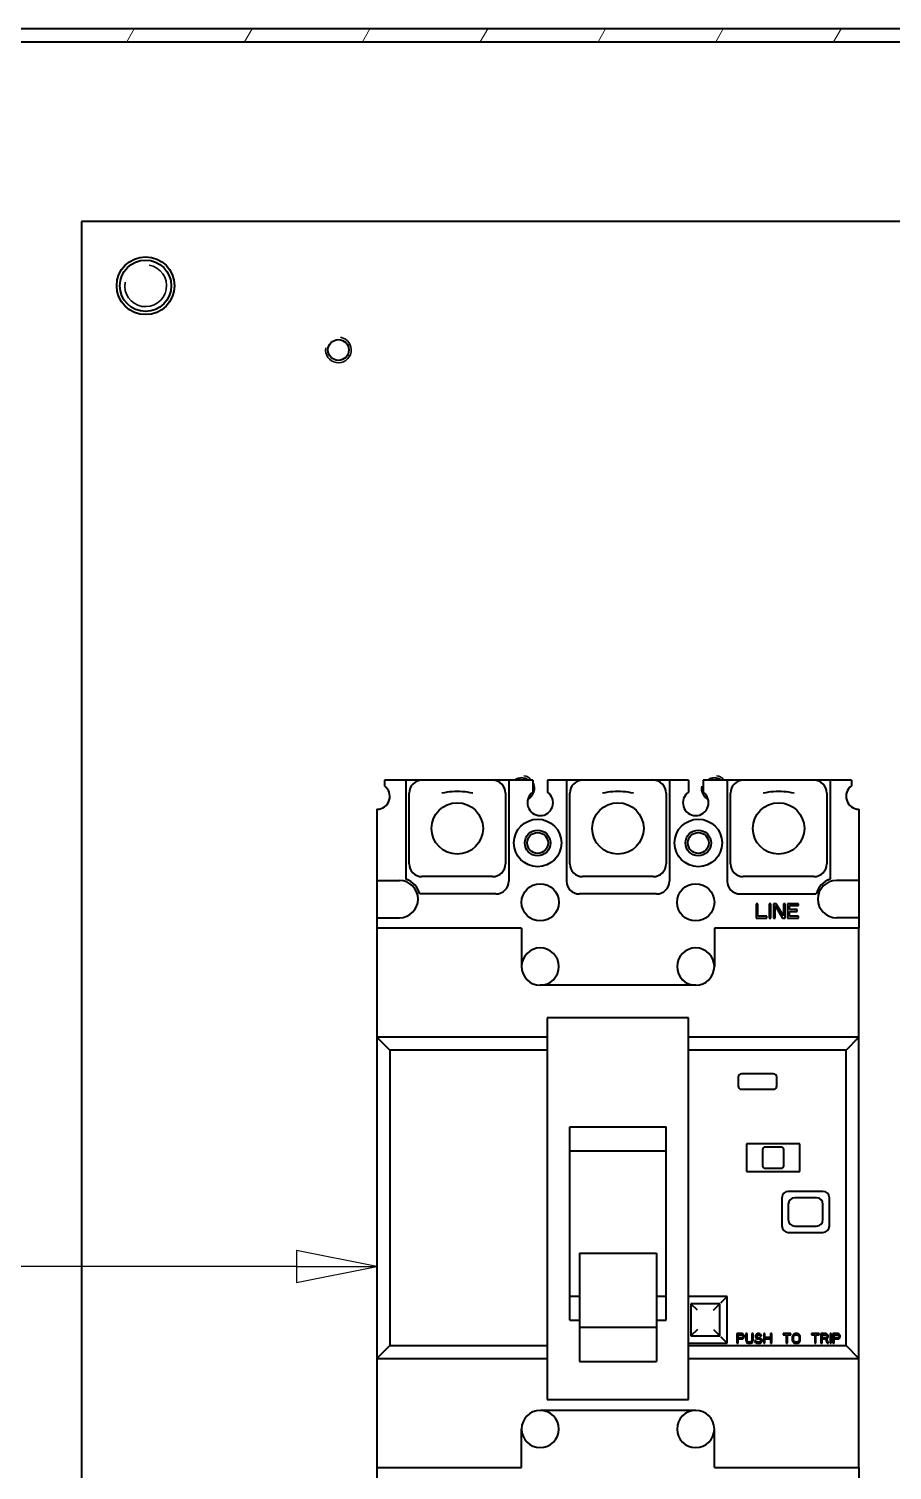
# Model space of a CAD drawing. Header units: millimetres. Extents: x 0 to 4205, y 0 to 2970.
# Drawn here: x 1717.2 to 1851.5, y 2429 to 2653.4 of the extents above; entities that cross this region are included whole.
import ezdxf

# ---------------------------------------------------------------- set-up
doc = ezdxf.new("R2010")
doc.units = ezdxf.units.MM
doc.header["$LTSCALE"] = 5
for name, color, linetype, lineweight in [('가시적인 것(ISO)', 3, 'Continuous', 40), ('가시적인 좁은 것(ISO)', 3, 'Continuous', 35), ('기호(ISO)', 5, 'Continuous', 25), ('해치(ISO)', 7, 'Continuous', 18)]:
    doc.layers.add(name, color=color, linetype=linetype, lineweight=lineweight)

# ---------------------------------------------------------------- blocks, each defined once
blk = doc.blocks.new('품번기호10')
at = {"layer": '기호(ISO)', "color": 7}
for p, q in [((354.27, 492.138), (351.77, 492.638)), ((351.77, 492.638), (351.77, 491.638)), ((351.77, 492.138), (301.575, 492.138)), ((351.77, 492.138), (354.27, 492.138)), ((351.77, 491.638), (354.27, 492.138))]:
    blk.add_line(p, q, dxfattribs=at)
at = {"layer": '기호(ISO)', "color": 7, "flags": 128}
blk.add_lwpolyline([(351.77, 491.638), (354.27, 492.138)], dxfattribs=at)
at = {"layer": '기호(ISO)', "color": 7}
blk.add_solid([(351.77, 491.638), (354.27, 492.138), (351.77, 492.638), (351.77, 491.638)], dxfattribs=at)

msp = doc.modelspace()

# ---------------------------------------------------------------- hatches: boundary and pattern name
at = {"layer": '해치(ISO)'}
h = msp.add_hatch(dxfattribs=at)
h.set_pattern_fill('ANSI31', color=256, scale=127, angle=14.99998, style=0)
h.set_pattern_definition([(60, (0, 0), (-13.74815, 7.937505), [])])
h.paths.add_polyline_path([(2112.348, 2653.391), (1685.348, 2653.391), (1685.348, 2268.391), (2112.348, 2268.391)])
h.paths.add_polyline_path([(1687.348, 2651.391), (2110.348, 2651.391), (2110.348, 2270.391), (1687.348, 2270.391)], flags=0)

# ---------------------------------------------------------------- linework, layer by layer
at = {"layer": '가시적인 것(ISO)'}
for p, q in [((2112.348, 2653.391), (1685.348, 2653.391)), ((1687.348, 2651.391), (2110.348, 2651.391)), ((1725.348, 2623.391), (1725.348, 2298.391)), ((2072.348, 2623.391), (1725.348, 2623.391)), ((1775.848, 2536.391), (1772.498, 2536.391)), ((1772.498, 2536.391), (1772.498, 2535.527)), ((1778.348, 2536.391), (1775.848, 2536.391)), ((1775.848, 2536.391), (1775.848, 2520.983)), ((1789.348, 2536.391), (1778.348, 2536.391)), ((1791.847, 2536.391), (1789.348, 2536.391)), ((1795.603, 2536.391), (1791.847, 2536.391)), ((1791.847, 2536.391), (1791.847, 2520.691)), ((1795.603, 2536.391), (1795.603, 2534.531)), ((1800.848, 2536.391), (1797.903, 2536.391)), ((1797.903, 2536.391), (1797.903, 2534.523)), ((1803.348, 2536.391), (1800.848, 2536.391)), ((1800.848, 2536.391), (1800.848, 2520.691)), ((1814.348, 2536.391), (1803.348, 2536.391)), ((1816.848, 2536.391), (1814.348, 2536.391)), ((1819.803, 2536.391), (1816.848, 2536.391)), ((1816.848, 2536.391), (1816.848, 2520.691)), ((1819.803, 2536.391), (1819.803, 2534.531)), ((1825.848, 2536.391), (1822.103, 2536.391)), ((1822.103, 2536.391), (1822.103, 2534.523)), ((1828.348, 2536.391), (1825.848, 2536.391)), ((1825.848, 2536.391), (1825.848, 2520.691)), ((1839.348, 2536.391), (1828.348, 2536.391)), ((1841.848, 2536.391), (1839.348, 2536.391)), ((1845.198, 2536.391), (1841.848, 2536.391)), ((1841.848, 2536.391), (1841.848, 2520.983)), ((1845.198, 2536.391), (1845.198, 2535.527)), ((1776.348, 2523.391), (1776.348, 2534.391)), ((1791.348, 2534.391), (1791.348, 2523.391)), ((1801.348, 2523.391), (1801.348, 2534.391)), ((1816.348, 2534.391), (1816.348, 2523.391)), ((1826.348, 2523.391), (1826.348, 2534.391)), ((1841.348, 2534.391), (1841.348, 2523.391)), ((1771.348, 2531.891), (1771.348, 2520.791)), ((1846.348, 2531.891), (1846.348, 2520.791)), ((1771.348, 2520.791), (1774.848, 2520.791)), ((1771.348, 2520.791), (1771.348, 2514.991)), ((1789.348, 2521.391), (1778.348, 2521.391)), ((1814.348, 2521.391), (1803.348, 2521.391)), ((1839.348, 2521.391), (1828.348, 2521.391)), ((1846.348, 2520.791), (1842.848, 2520.791)), ((1846.348, 2520.791), (1846.348, 2514.991)), ((1789.847, 2518.691), (1777.998, 2518.691)), ((1814.848, 2518.691), (1802.848, 2518.691)), ((1827.848, 2518.691), (1839.698, 2518.691)), ((1830.348, 2517.161), (1830.348, 2514.941)), ((1830.625, 2517.161), (1830.348, 2517.161)), ((1830.625, 2515.224), (1830.625, 2517.161)), ((1832.66, 2517.161), (1832.383, 2517.161)), ((1832.383, 2517.161), (1832.383, 2514.941)), ((1832.66, 2514.941), (1832.66, 2517.161)), ((1833.446, 2517.161), (1833.03, 2517.161)), ((1833.03, 2517.161), (1833.03, 2514.941)), ((1833.308, 2514.941), (1833.308, 2516.877)), ((1833.308, 2516.877), (1834.464, 2514.941)), ((1834.603, 2515.271), (1833.446, 2517.161)), ((1834.88, 2517.161), (1834.603, 2517.161)), ((1834.603, 2517.161), (1834.603, 2515.271)), ((1834.88, 2514.941), (1834.88, 2517.161)), ((1836.915, 2517.161), (1835.25, 2517.161)), ((1835.25, 2517.161), (1835.25, 2514.941)), ((1835.528, 2516.263), (1835.528, 2516.877)), ((1835.528, 2516.877), (1836.915, 2516.877)), ((1836.73, 2516.263), (1835.528, 2516.263)), ((1835.528, 2515.224), (1835.528, 2515.98)), ((1835.528, 2515.98), (1836.73, 2515.98)), ((1836.73, 2515.98), (1836.73, 2516.263)), ((1836.915, 2516.877), (1836.915, 2517.161)), ((1771.348, 2514.991), (1774.848, 2514.991)), ((1771.348, 2514.991), (1771.348, 2513.391)), ((1793.848, 2513.391), (1771.348, 2513.391)), ((1771.348, 2513.391), (1771.348, 2496.391)), ((1793.848, 2513.391), (1793.848, 2507.391)), ((1823.848, 2513.391), (1823.848, 2507.391)), ((1846.348, 2513.391), (1823.848, 2513.391)), ((1830.348, 2514.941), (1832.013, 2514.941)), ((1832.013, 2515.224), (1830.625, 2515.224)), ((1832.013, 2514.941), (1832.013, 2515.224)), ((1832.383, 2514.941), (1832.66, 2514.941)), ((1833.03, 2514.941), (1833.308, 2514.941)), ((1834.464, 2514.941), (1834.88, 2514.941)), ((1835.25, 2514.941), (1836.915, 2514.941)), ((1836.915, 2515.224), (1835.528, 2515.224)), ((1836.915, 2514.941), (1836.915, 2515.224)), ((1846.348, 2514.991), (1842.848, 2514.991)), ((1846.348, 2514.991), (1846.348, 2513.391)), ((1846.348, 2496.391), (1846.348, 2513.391)), ((1820.948, 2504.491), (1796.748, 2504.491)), ((1797.848, 2499.391), (1797.848, 2439.991)), ((1819.848, 2499.391), (1797.848, 2499.391)), ((1819.848, 2439.991), (1819.848, 2499.391)), ((1797.848, 2496.391), (1771.348, 2496.391)), ((1771.348, 2496.391), (1771.348, 2446.391)), ((1771.348, 2496.391), (1773.348, 2494.391)), ((1846.348, 2496.391), (1819.848, 2496.391)), ((1844.348, 2494.391), (1846.348, 2496.391)), ((1846.348, 2446.391), (1846.348, 2496.391)), ((1773.348, 2494.391), (1773.348, 2448.391)), ((1797.848, 2494.391), (1773.348, 2494.391)), ((1844.348, 2494.391), (1819.848, 2494.391)), ((1844.348, 2448.391), (1844.348, 2494.391)), ((1827.548, 2490.191), (1827.548, 2488.791)), ((1833.048, 2490.691), (1828.048, 2490.691)), ((1833.548, 2488.791), (1833.548, 2490.191)), ((1828.048, 2488.291), (1833.048, 2488.291)), ((1801.348, 2452.324), (1801.348, 2482.457)), ((1801.348, 2482.457), (1816.348, 2482.457)), ((1816.348, 2452.324), (1816.348, 2482.457)), ((1828.848, 2479.791), (1828.848, 2475.491)), ((1837.148, 2479.791), (1828.848, 2479.791)), ((1837.148, 2475.491), (1837.148, 2479.791)), ((1801.348, 2478.691), (1816.348, 2478.691)), ((1831.348, 2478.891), (1831.348, 2476.391)), ((1834.248, 2479.291), (1831.748, 2479.291)), ((1834.648, 2476.391), (1834.648, 2478.891)), ((1828.848, 2475.491), (1837.148, 2475.491)), ((1831.748, 2475.991), (1834.248, 2475.991)), ((1834.348, 2471.391), (1834.348, 2466.991)), ((1840.748, 2472.391), (1835.348, 2472.391)), ((1839.748, 2471.391), (1836.348, 2471.391)), ((1841.748, 2466.991), (1841.748, 2471.391)), ((1835.348, 2470.391), (1835.348, 2467.991)), ((1840.748, 2467.991), (1840.748, 2470.391)), ((1836.348, 2466.991), (1839.748, 2466.991)), ((1835.348, 2465.991), (1840.748, 2465.991)), ((1802.848, 2462.792), (1814.848, 2462.792)), ((1802.848, 2462.792), (1802.848, 2451.27)), ((1814.848, 2462.792), (1814.848, 2451.27)), ((1801.348, 2456.091), (1802.848, 2456.091)), ((1814.848, 2456.091), (1816.348, 2456.091)), ((1825.848, 2456.041), (1819.848, 2456.041)), ((1824.848, 2455.041), (1825.848, 2456.041)), ((1825.848, 2448.741), (1825.848, 2456.041)), ((1824.698, 2454.891), (1820.198, 2454.891)), ((1821.198, 2453.891), (1820.198, 2454.891)), ((1820.198, 2454.891), (1820.198, 2449.891)), ((1823.698, 2453.891), (1824.698, 2454.891)), ((1824.698, 2449.891), (1824.698, 2454.891)), ((1801.348, 2452.324), (1802.848, 2452.324)), ((1802.848, 2451.27), (1802.848, 2445.908)), ((1802.848, 2451.27), (1814.848, 2451.27)), ((1814.848, 2452.324), (1816.348, 2452.324)), ((1814.848, 2451.27), (1814.848, 2445.908)), ((1821.198, 2450.891), (1820.198, 2449.891)), ((1823.698, 2450.891), (1824.698, 2449.891)), ((1773.348, 2448.391), (1771.348, 2446.391)), ((1773.348, 2448.391), (1797.848, 2448.391)), ((1819.848, 2448.741), (1825.848, 2448.741)), ((1819.848, 2448.391), (1844.348, 2448.391)), ((1820.198, 2449.891), (1824.698, 2449.891)), ((1825.848, 2448.741), (1824.848, 2449.741)), ((1828.098, 2450.241), (1827.348, 2450.241)), ((1827.348, 2450.241), (1827.348, 2448.741)), ((1827.348, 2448.741), (1827.535, 2448.741)), ((1827.535, 2449.602), (1827.535, 2450.081)), ((1827.535, 2450.081), (1828.129, 2450.081)), ((1828.129, 2449.602), (1827.535, 2449.602)), ((1827.535, 2448.741), (1827.535, 2449.411)), ((1827.535, 2449.411), (1828.098, 2449.411)), ((1828.254, 2450.209), (1828.098, 2450.241)), ((1828.098, 2449.411), (1828.254, 2449.443)), ((1828.129, 2450.081), (1828.223, 2450.049)), ((1828.223, 2449.634), (1828.129, 2449.602)), ((1828.223, 2450.049), (1828.285, 2449.985)), ((1828.285, 2449.698), (1828.223, 2449.634)), ((1828.379, 2450.113), (1828.254, 2450.209)), ((1828.254, 2449.443), (1828.379, 2449.539)), ((1828.285, 2449.985), (1828.316, 2449.89)), ((1828.316, 2449.794), (1828.285, 2449.698)), ((1828.316, 2449.89), (1828.316, 2449.794)), ((1828.473, 2449.985), (1828.379, 2450.113)), ((1828.379, 2449.539), (1828.473, 2449.666)), ((1828.504, 2449.89), (1828.473, 2449.985)), ((1828.473, 2449.666), (1828.504, 2449.762)), ((1828.504, 2449.762), (1828.504, 2449.89)), ((1828.941, 2450.241), (1828.754, 2450.241)), ((1828.754, 2450.241), (1828.754, 2449.251)), ((1828.754, 2449.251), (1828.785, 2449.092)), ((1828.785, 2449.092), (1828.848, 2448.964)), ((1828.848, 2448.964), (1828.973, 2448.836)), ((1828.941, 2449.251), (1828.941, 2450.241)), ((1828.973, 2449.124), (1828.941, 2449.251)), ((1829.035, 2449.028), (1828.973, 2449.124)), ((1828.973, 2448.836), (1829.098, 2448.773)), ((1829.129, 2448.964), (1829.035, 2449.028)), ((1829.098, 2448.773), (1829.254, 2448.741)), ((1829.254, 2448.932), (1829.129, 2448.964)), ((1829.379, 2448.932), (1829.254, 2448.932)), ((1829.254, 2448.741), (1829.379, 2448.741)), ((1829.504, 2448.964), (1829.379, 2448.932)), ((1829.379, 2448.741), (1829.535, 2448.773)), ((1829.598, 2449.028), (1829.504, 2448.964)), ((1829.535, 2448.773), (1829.66, 2448.836)), ((1829.66, 2449.124), (1829.598, 2449.028)), ((1829.691, 2449.251), (1829.66, 2449.124)), ((1829.66, 2448.836), (1829.785, 2448.964)), ((1829.879, 2450.241), (1829.691, 2450.241)), ((1829.691, 2450.241), (1829.691, 2449.251)), ((1829.785, 2448.964), (1829.848, 2449.092)), ((1829.848, 2449.092), (1829.879, 2449.251)), ((1829.879, 2449.251), (1829.879, 2450.241)), ((1830.316, 2449.156), (1830.129, 2449.156)), ((1830.129, 2449.156), (1830.16, 2449.028)), ((1830.16, 2449.028), (1830.254, 2448.868)), ((1830.254, 2450.017), (1830.223, 2449.89)), ((1830.223, 2449.89), (1830.223, 2449.762)), ((1830.223, 2449.762), (1830.254, 2449.634)), ((1830.379, 2450.145), (1830.254, 2450.017)), ((1830.254, 2449.634), (1830.379, 2449.507)), ((1830.254, 2448.868), (1830.41, 2448.773)), ((1830.348, 2449.06), (1830.316, 2449.156)), ((1830.441, 2448.964), (1830.348, 2449.06)), ((1830.504, 2450.209), (1830.379, 2450.145)), ((1830.379, 2449.507), (1830.504, 2449.443)), ((1830.41, 2449.858), (1830.441, 2449.953)), ((1830.41, 2449.794), (1830.41, 2449.858)), ((1830.441, 2449.698), (1830.41, 2449.794)), ((1830.41, 2448.773), (1830.566, 2448.741)), ((1830.441, 2449.953), (1830.535, 2450.017)), ((1830.535, 2449.634), (1830.441, 2449.698)), ((1830.566, 2448.932), (1830.441, 2448.964)), ((1830.629, 2450.241), (1830.504, 2450.209)), ((1830.504, 2449.443), (1830.629, 2449.411)), ((1830.535, 2450.017), (1830.629, 2450.049)), ((1830.629, 2449.602), (1830.535, 2449.634)), ((1830.816, 2448.932), (1830.566, 2448.932)), ((1830.566, 2448.741), (1830.816, 2448.741)), ((1830.785, 2450.241), (1830.629, 2450.241)), ((1830.629, 2450.049), (1830.816, 2450.049)), ((1830.816, 2449.602), (1830.629, 2449.602)), ((1830.629, 2449.411), (1830.816, 2449.411)), ((1830.941, 2450.209), (1830.785, 2450.241)), ((1830.816, 2450.049), (1830.91, 2450.017)), ((1830.973, 2449.57), (1830.816, 2449.602)), ((1830.816, 2449.411), (1830.941, 2449.379)), ((1830.941, 2448.964), (1830.816, 2448.932)), ((1830.816, 2448.741), (1830.973, 2448.773)), ((1830.91, 2450.017), (1830.973, 2449.953)), ((1831.066, 2450.113), (1830.941, 2450.209)), ((1830.941, 2449.379), (1831.035, 2449.315)), ((1831.035, 2449.028), (1830.941, 2448.964)), ((1830.973, 2449.953), (1831.004, 2449.89)), ((1831.098, 2449.507), (1830.973, 2449.57)), ((1830.973, 2448.773), (1831.098, 2448.836)), ((1831.004, 2449.89), (1831.191, 2449.89)), ((1831.035, 2449.315), (1831.098, 2449.219)), ((1831.098, 2449.124), (1831.035, 2449.028)), ((1831.16, 2449.985), (1831.066, 2450.113)), ((1831.223, 2449.379), (1831.098, 2449.507)), ((1831.098, 2449.219), (1831.098, 2449.124)), ((1831.098, 2448.836), (1831.223, 2448.964)), ((1831.191, 2449.89), (1831.16, 2449.985)), ((1831.285, 2449.251), (1831.223, 2449.379)), ((1831.223, 2448.964), (1831.285, 2449.092)), ((1831.285, 2449.092), (1831.285, 2449.251)), ((1831.723, 2450.241), (1831.535, 2450.241)), ((1831.535, 2450.241), (1831.535, 2448.741)), ((1831.535, 2448.741), (1831.723, 2448.741)), ((1831.723, 2449.634), (1831.723, 2450.241)), ((1832.598, 2449.634), (1831.723, 2449.634)), ((1831.723, 2448.741), (1831.723, 2449.443)), ((1831.723, 2449.443), (1832.598, 2449.443)), ((1832.785, 2450.241), (1832.598, 2450.241)), ((1832.598, 2450.241), (1832.598, 2449.634)), ((1832.598, 2449.443), (1832.598, 2448.741)), ((1832.598, 2448.741), (1832.785, 2448.741)), ((1832.785, 2448.741), (1832.785, 2450.241)), ((1835.723, 2450.241), (1834.535, 2450.241)), ((1834.535, 2450.241), (1834.535, 2450.081)), ((1834.535, 2450.081), (1835.035, 2450.081)), ((1835.035, 2450.081), (1835.035, 2448.741)), ((1835.035, 2448.741), (1835.223, 2448.741)), ((1835.223, 2448.741), (1835.223, 2450.081)), ((1835.223, 2450.081), (1835.723, 2450.081)), ((1835.723, 2450.081), (1835.723, 2450.241)), ((1836.004, 2449.89), (1835.973, 2449.73)), ((1835.973, 2449.73), (1835.973, 2449.251)), ((1835.973, 2449.251), (1836.004, 2449.092)), ((1836.066, 2450.017), (1836.004, 2449.89)), ((1836.004, 2449.092), (1836.066, 2448.964)), ((1836.191, 2450.145), (1836.066, 2450.017)), ((1836.066, 2448.964), (1836.191, 2448.836)), ((1836.16, 2449.73), (1836.191, 2449.858)), ((1836.16, 2449.251), (1836.16, 2449.73)), ((1836.191, 2449.124), (1836.16, 2449.251)), ((1836.316, 2450.209), (1836.191, 2450.145)), ((1836.191, 2449.858), (1836.254, 2449.953)), ((1836.254, 2449.028), (1836.191, 2449.124)), ((1836.191, 2448.836), (1836.316, 2448.773)), ((1836.254, 2449.953), (1836.348, 2450.017)), ((1836.348, 2448.964), (1836.254, 2449.028)), ((1836.473, 2450.241), (1836.316, 2450.209)), ((1836.316, 2448.773), (1836.473, 2448.741)), ((1836.348, 2450.017), (1836.473, 2450.049)), ((1836.473, 2448.932), (1836.348, 2448.964)), ((1836.723, 2450.241), (1836.473, 2450.241)), ((1836.473, 2450.049), (1836.723, 2450.049)), ((1836.723, 2448.932), (1836.473, 2448.932)), ((1836.473, 2448.741), (1836.723, 2448.741)), ((1836.879, 2450.209), (1836.723, 2450.241)), ((1836.723, 2450.049), (1836.848, 2450.017)), ((1836.848, 2448.964), (1836.723, 2448.932)), ((1836.723, 2448.741), (1836.879, 2448.773)), ((1836.848, 2450.017), (1836.941, 2449.953)), ((1836.941, 2449.028), (1836.848, 2448.964)), ((1837.004, 2450.145), (1836.879, 2450.209)), ((1836.879, 2448.773), (1837.004, 2448.836)), ((1836.941, 2449.953), (1837.004, 2449.858)), ((1837.004, 2449.124), (1836.941, 2449.028)), ((1837.129, 2450.017), (1837.004, 2450.145)), ((1837.004, 2449.858), (1837.035, 2449.73)), ((1837.035, 2449.251), (1837.004, 2449.124)), ((1837.004, 2448.836), (1837.129, 2448.964)), ((1837.035, 2449.73), (1837.035, 2449.251)), ((1837.191, 2449.89), (1837.129, 2450.017)), ((1837.129, 2448.964), (1837.191, 2449.092)), ((1837.223, 2449.73), (1837.191, 2449.89)), ((1837.191, 2449.092), (1837.223, 2449.251)), ((1837.223, 2449.251), (1837.223, 2449.73)), ((1840.16, 2450.241), (1838.973, 2450.241)), ((1838.973, 2450.241), (1838.973, 2450.081)), ((1838.973, 2450.081), (1839.473, 2450.081)), ((1839.473, 2450.081), (1839.473, 2448.741)), ((1839.473, 2448.741), (1839.66, 2448.741)), ((1839.66, 2448.741), (1839.66, 2450.081)), ((1839.66, 2450.081), (1840.16, 2450.081)), ((1840.16, 2450.081), (1840.16, 2450.241)), ((1841.16, 2450.241), (1840.41, 2450.241)), ((1840.41, 2450.241), (1840.41, 2448.741)), ((1840.41, 2448.741), (1840.598, 2448.741)), ((1840.598, 2449.602), (1840.598, 2450.081)), ((1840.598, 2450.081), (1841.191, 2450.081)), ((1841.191, 2449.602), (1840.598, 2449.602)), ((1840.598, 2449.411), (1841.129, 2449.411)), ((1840.598, 2448.741), (1840.598, 2449.411)), ((1841.129, 2449.411), (1841.379, 2448.741)), ((1841.316, 2450.209), (1841.16, 2450.241)), ((1841.191, 2450.081), (1841.285, 2450.049)), ((1841.285, 2449.634), (1841.191, 2449.602)), ((1841.285, 2450.049), (1841.348, 2449.985)), ((1841.348, 2449.698), (1841.285, 2449.634)), ((1841.441, 2450.113), (1841.316, 2450.209)), ((1841.316, 2449.475), (1841.441, 2449.539)), ((1841.598, 2448.741), (1841.316, 2449.475)), ((1841.348, 2449.985), (1841.379, 2449.89)), ((1841.379, 2449.794), (1841.348, 2449.698)), ((1841.379, 2449.89), (1841.379, 2449.794)), ((1841.379, 2448.741), (1841.598, 2448.741)), ((1841.535, 2449.985), (1841.441, 2450.113)), ((1841.441, 2449.539), (1841.535, 2449.666)), ((1841.566, 2449.89), (1841.535, 2449.985)), ((1841.535, 2449.666), (1841.566, 2449.762)), ((1841.566, 2449.762), (1841.566, 2449.89)), ((1842.035, 2450.241), (1841.848, 2450.241)), ((1841.848, 2450.241), (1841.848, 2448.741)), ((1841.848, 2448.741), (1842.035, 2448.741)), ((1842.035, 2448.741), (1842.035, 2450.241)), ((1843.035, 2450.241), (1842.285, 2450.241)), ((1842.285, 2450.241), (1842.285, 2448.741)), ((1842.285, 2448.741), (1842.473, 2448.741)), ((1842.473, 2449.602), (1842.473, 2450.081)), ((1842.473, 2450.081), (1843.066, 2450.081)), ((1843.066, 2449.602), (1842.473, 2449.602)), ((1842.473, 2448.741), (1842.473, 2449.411)), ((1842.473, 2449.411), (1843.035, 2449.411)), ((1843.191, 2450.209), (1843.035, 2450.241)), ((1843.035, 2449.411), (1843.191, 2449.443)), ((1843.066, 2450.081), (1843.16, 2450.049)), ((1843.16, 2449.634), (1843.066, 2449.602)), ((1843.16, 2450.049), (1843.223, 2449.985)), ((1843.223, 2449.698), (1843.16, 2449.634)), ((1843.316, 2450.113), (1843.191, 2450.209)), ((1843.191, 2449.443), (1843.316, 2449.539)), ((1843.223, 2449.985), (1843.254, 2449.89)), ((1843.254, 2449.794), (1843.223, 2449.698)), ((1843.254, 2449.89), (1843.254, 2449.794)), ((1843.41, 2449.985), (1843.316, 2450.113)), ((1843.316, 2449.539), (1843.41, 2449.666)), ((1843.441, 2449.89), (1843.41, 2449.985)), ((1843.41, 2449.666), (1843.441, 2449.762)), ((1843.441, 2449.762), (1843.441, 2449.89)), ((1846.348, 2446.391), (1844.348, 2448.391)), ((1771.348, 2446.391), (1797.848, 2446.391)), ((1771.348, 2446.391), (1771.348, 2429.391)), ((1819.848, 2446.391), (1846.348, 2446.391)), ((1846.348, 2429.391), (1846.348, 2446.391)), ((1802.848, 2445.908), (1814.848, 2445.908)), ((1797.848, 2439.991), (1819.848, 2439.991)), ((1820.948, 2438.291), (1796.748, 2438.291)), ((1793.848, 2429.391), (1793.848, 2435.391)), ((1823.848, 2429.391), (1823.848, 2435.391)), ((1771.348, 2429.391), (1771.348, 2427.791)), ((1771.348, 2429.391), (1793.848, 2429.391)), ((1823.848, 2429.391), (1846.348, 2429.391)), ((1846.348, 2429.391), (1846.348, 2427.791))]:
    msp.add_line(p, q, dxfattribs=at)
for centre, radius in [((1735.348, 2613.391), 4.5), ((1735.348, 2613.391), 4), ((1765.348, 2603.391), 1.621), ((1783.848, 2528.891), 4), ((1808.848, 2528.891), 4), ((1833.848, 2528.891), 4), ((1796.348, 2526.641), 3.7), ((1821.348, 2526.641), 3.7), ((1796.348, 2526.641), 2), ((1796.348, 2526.641), 1.621), ((1821.348, 2526.641), 2), ((1821.348, 2526.641), 1.621), ((1796.748, 2517.391), 2.9), ((1820.948, 2517.391), 2.9)]:
    msp.add_circle(centre, radius, dxfattribs=at)
for centre, radius, start, end in [((1778.348, 2534.391), 2, 90, 180), ((1789.348, 2534.391), 2, 0, 90), ((1793.848, 2535.141), 1.621, 50.45537, 129.54463), ((1803.348, 2534.391), 2, 90, 180), ((1814.348, 2534.391), 2, 0, 90), ((1823.848, 2535.141), 1.621, 50.45537, 129.54463), ((1828.348, 2534.391), 2, 90, 180), ((1839.348, 2534.391), 2, 0, 90), ((1771.348, 2533.891), 2, 270, 54.90037), ((1796.748, 2532.891), 2, 124.91521, 54.71552), ((1820.948, 2532.891), 2, 124.91521, 54.71552), ((1846.348, 2533.891), 2, 125.09963, 270), ((1778.348, 2523.391), 2, 180, 270), ((1789.348, 2523.391), 2, 270, 0), ((1803.348, 2523.391), 2, 180, 270), ((1814.348, 2523.391), 2, 270, 0), ((1828.348, 2523.391), 2, 180, 270), ((1839.348, 2523.391), 2, 270, 0), ((1774.848, 2517.891), 2.9, 270, 90), ((1774.848, 2517.891), 3.25, 14.25003, 72.07979), ((1789.847, 2520.691), 2, 270, 0), ((1802.848, 2520.691), 2, 180, 270), ((1814.848, 2520.691), 2, 270, 0), ((1827.848, 2520.691), 2, 180, 270), ((1842.848, 2517.891), 3.25, 107.92021, 165.74997), ((1842.848, 2517.891), 2.9, 90, 270), ((1796.748, 2507.391), 2.9, 270, 180), ((1820.948, 2507.391), 2.9, 0, 270), ((1796.748, 2507.391), 2.9, 180, 270), ((1820.948, 2507.391), 2.9, 270, 0), ((1828.048, 2490.191), 0.5, 90, 180), ((1828.048, 2488.791), 0.5, 180, 270), ((1833.048, 2490.191), 0.5, 0, 90), ((1833.048, 2488.791), 0.5, 270, 0), ((1831.748, 2478.891), 0.4, 90, 180), ((1834.248, 2478.891), 0.4, 0, 90), ((1831.748, 2476.391), 0.4, 180, 270), ((1834.248, 2476.391), 0.4, 270, 0), ((1835.348, 2471.391), 1, 90, 180), ((1836.348, 2470.391), 1, 90, 180), ((1839.748, 2470.391), 1, 0, 90), ((1840.748, 2471.391), 1, 0, 90), ((1835.348, 2466.991), 1, 180, 270), ((1836.348, 2467.991), 1, 180, 270), ((1839.748, 2467.991), 1, 270, 0), ((1840.748, 2466.991), 1, 270, 0), ((1796.748, 2435.391), 2.9, 180, 90), ((1796.748, 2435.391), 2.9, 90, 180), ((1820.948, 2435.391), 2.9, 90, 0), ((1820.948, 2435.391), 2.9, 0, 90)]:
    msp.add_arc(centre, radius, start, end, dxfattribs=at)
for points in [[(1786.245, 2534.391), (1785.712, 2534.502), (1785.179, 2534.576), (1784.647, 2534.613), (1784.114, 2534.65), (1783.582, 2534.65), (1783.049, 2534.613), (1782.517, 2534.576), (1781.984, 2534.502), (1781.45, 2534.391)], [(1811.245, 2534.391), (1810.712, 2534.502), (1810.179, 2534.576), (1809.647, 2534.613), (1809.114, 2534.65), (1808.582, 2534.65), (1808.049, 2534.613), (1807.517, 2534.576), (1806.984, 2534.502), (1806.45, 2534.391)], [(1836.245, 2534.391), (1835.712, 2534.502), (1835.179, 2534.576), (1834.647, 2534.613), (1834.114, 2534.65), (1833.582, 2534.65), (1833.049, 2534.613), (1832.517, 2534.576), (1831.984, 2534.502), (1831.45, 2534.391)]]:
    msp.add_open_spline(points, degree=3, knots=[0.00007684, 0.00007684, 0.00007684, 0.00007684, 0.33333333, 0.33333333, 0.33333333, 0.66666667, 0.66666667, 0.66666667, 0.99992335, 0.99992335, 0.99992335, 0.99992335], dxfattribs=at)
at = {"layer": '가시적인 좁은 것(ISO)'}
for centre, radius, start, end in [((1735.348, 2613.391), 3.256, 170, 80), ((1765.348, 2603.391), 2, 170, 80), ((1793.848, 2535.141), 2, 38.68219, 80), ((1793.848, 2535.141), 2, 298.77443, 28.64145), ((1823.848, 2535.141), 2, 38.68219, 80), ((1823.848, 2535.141), 2, 170, 241.22557)]:
    msp.add_arc(centre, radius, start, end, dxfattribs=at)

# ---------------------------------------------------------------- block references
at = {"layer": '기호(ISO)', "xscale": 5, "yscale": 5, "zscale": 5}
msp.add_blockref('품번기호10', (0, 0), dxfattribs=at)

doc.saveas('drawing.dxf')
